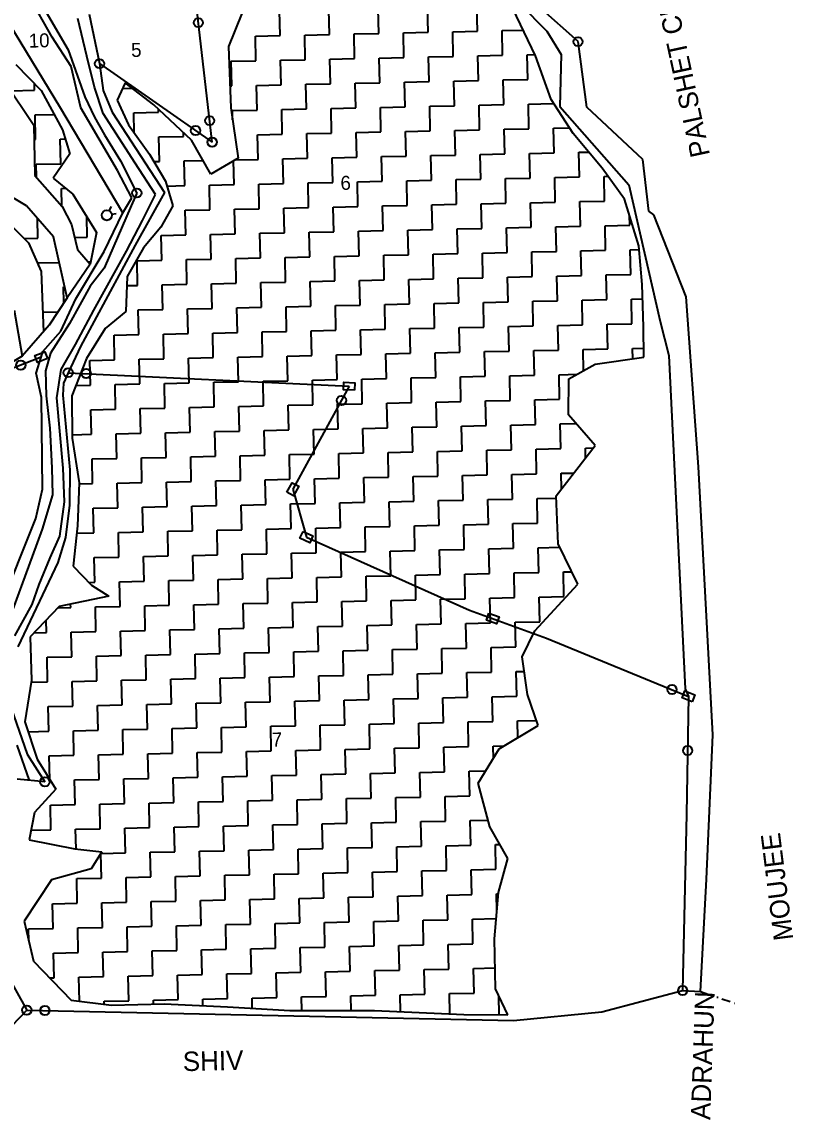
# Model space of a CAD drawing. Header units: metres. Extents: x 307416 to 309442, y 1927193 to 1928840.
# Drawn here: x 309003 to 309442, y 1927232 to 1927857 of the extents above; entities that cross this region are included whole.
import ezdxf

# ---------------------------------------------------------------- set-up
doc = ezdxf.new("R2010")
doc.units = ezdxf.units.M
doc.linetypes.add('DIVIDE', pattern=[1.25, 0.5, -0.25, 0, -0.25, 0, -0.25])
for name, color, linetype in [('LINE_WATER', 4, 'Continuous'), ('POLY_HATCH', 12, 'Continuous'), ('POLY_PARCEL', 6, 'Continuous'), ('POLY_ROAD', 30, 'Continuous'), ('POLY_WATER', 4, 'Continuous'), ('TEXT_MAPOUT', 7, 'Continuous'), ('TEXT_PARCEL', 7, 'Continuous'), ('V_BOUND_LINE', 7, 'Continuous'), ('V_DIVIDE_LINE', 7, 'DIVIDE')]:
    doc.layers.add(name, color=color, linetype=linetype)
doc.styles.add('TEXT_MAP', font='')
doc.styles.get('TEXT_MAP').set_extended_font_data('Kruti Dev 050')

msp = doc.modelspace()

# ---------------------------------------------------------------- linework, layer by layer
for points in [[(309053.72, 1927752.21), (309052.58, 1927749.85)], [(309056.74, 1927748.16), (309054.15, 1927747.74)]]:
    msp.add_lwpolyline(points)
for points in [[(309017.63, 1927665.71), (309011.91, 1927663.45), (309010.35, 1927667.41), (309016.08, 1927669.66)], [(309192.19, 1927647.72), (309186.04, 1927648.01), (309186.25, 1927652.26), (309192.39, 1927651.97)], [(309153.79, 1927589.71), (309156.74, 1927595.11), (309160.47, 1927593.06), (309157.52, 1927587.67)], [(309162.94, 1927567.36), (309168.55, 1927564.84), (309166.81, 1927560.96), (309161.2, 1927563.48)], [(309268.68, 1927520.81), (309274.46, 1927518.71), (309273.01, 1927514.71), (309267.22, 1927516.81)], [(309384.27, 1927470.35), (309378.58, 1927472.69), (309380.2, 1927476.63), (309385.89, 1927474.29)]]:
    msp.add_lwpolyline(points, close=True)
for centre, radius in [((309103.41, 1927856.9), 2.63), ((309319.36, 1927846.11), 2.63), ((309047.16, 1927833.59), 2.63), ((309109.86, 1927801.15), 2.63), ((309101.82, 1927795.5), 2.63), ((309111.28, 1927788.91), 2.63), ((309068.39, 1927759.96), 2.63), ((309051.32, 1927747.28), 2.87), ((309002.4, 1927662), 2.63), ((309029.39, 1927657.69), 2.63), ((309039.61, 1927657.2), 2.63), ((309184.79, 1927641.9), 2.63), ((309372.83, 1927477.35), 2.63), ((309381.71, 1927442.66), 2.63), ((309016.11, 1927424.8), 2.63), ((309378.88, 1927306.1), 2.63), ((309005.81, 1927294.93), 2.63), ((309016.12, 1927294.71), 2.63)]:
    msp.add_circle(centre, radius)
at = {"layer": 'LINE_WATER'}
for p, q in [((309003.23, 1927886.16), (309029.43, 1927841.52)), ((309040.02, 1927837.86), (309034.92, 1927859.3)), ((309029.43, 1927841.52), (309038.89, 1927814.65)), ((309044.39, 1927820.18), (309040.02, 1927837.86)), ((309049.22, 1927805.24), (309044.39, 1927820.18)), ((309038.89, 1927814.65), (309044.36, 1927803.05)), ((309044.36, 1927803.05), (309049.93, 1927793.02)), ((309067.44, 1927777), (309049.22, 1927805.24)), ((309049.93, 1927793.02), (309059.12, 1927778.24)), ((309059.12, 1927778.24), (309068.39, 1927759.96)), ((309078.99, 1927759.09), (309067.44, 1927777)), ((309068.39, 1927759.96), (309065.1, 1927752.66)), ((309071.68, 1927744.41), (309078.99, 1927759.09)), ((309065.1, 1927752.66), (309049.78, 1927717.22)), ((309062.62, 1927726.82), (309071.68, 1927744.41)), ((309043.94, 1927693.2), (309062.62, 1927726.82)), ((309049.78, 1927717.22), (309041.93, 1927706.89)), ((309041.93, 1927706.89), (309030.2, 1927685.73)), ((309033.48, 1927673.76), (309043.94, 1927693.2)), ((309030.2, 1927685.73), (309019.37, 1927668.82)), ((309025.39, 1927659.59), (309033.48, 1927673.76)), ((309019.37, 1927668.82), (309016.53, 1927658.67)), ((309016.53, 1927658.67), (309016.84, 1927644.61)), ((309022.94, 1927643.45), (309025.39, 1927659.59)), ((309016.84, 1927644.61), (309019.01, 1927626.1)), ((309026.57, 1927603.29), (309022.94, 1927643.45)), ((309019.01, 1927626.1), (309020.16, 1927603.47)), ((309020.16, 1927603.47), (309020.5, 1927588.11)), ((309027.18, 1927584.23), (309026.57, 1927603.29)), ((309020.5, 1927588.11), (309014.61, 1927568.64)), ((309024.68, 1927564.57), (309027.18, 1927584.23)), ((309014.61, 1927568.64), (309008.95, 1927553.15)), ((309019.15, 1927552.28), (309024.68, 1927564.57)), ((309008.95, 1927553.15), (308995.73, 1927517.37)), ((309012.77, 1927537.22), (309019.15, 1927552.28)), ((309008.92, 1927525.74), (309012.77, 1927537.22)), ((308998.95, 1927507.88), (309008.92, 1927525.74)), ((309007.41, 1927425.67), (309000.39, 1927445.73))]:
    msp.add_line(p, q, dxfattribs=at)
at = {"layer": 'POLY_HATCH'}
for p, q in [((309133.14, 1927874.51), (309120.5, 1927843.32)), ((309295.24, 1927837.94), (309282.21, 1927864.95)), ((309120.5, 1927843.32), (309121.95, 1927808.38)), ((308999.56, 1927833.19), (309014.06, 1927818.28)), ((309304.14, 1927813.09), (309295.24, 1927837.94)), ((308993.26, 1927823.24), (309009.82, 1927798.52)), ((309061.78, 1927822.62), (309057.25, 1927812.82)), ((309078.09, 1927810.12), (309061.78, 1927822.62)), ((309014.06, 1927818.28), (309026.06, 1927795.84)), ((309057.25, 1927812.82), (309063.66, 1927798.75)), ((309099.54, 1927790.06), (309078.09, 1927810.12)), ((309121.95, 1927808.38), (309125.97, 1927779.82)), ((309316.54, 1927793.74), (309304.14, 1927813.09)), ((309009.82, 1927798.52), (309010.45, 1927770.02)), ((309026.06, 1927795.84), (309030.38, 1927782.31)), ((309063.66, 1927798.75), (309075.55, 1927782.09)), ((309110.59, 1927770.68), (309099.54, 1927790.06)), ((309333.02, 1927774.02), (309316.54, 1927793.74)), ((309030.38, 1927782.31), (309020.78, 1927768.47)), ((309075.55, 1927782.09), (309084.7, 1927766.72)), ((309125.97, 1927779.82), (309110.59, 1927770.68)), ((309345.83, 1927756.48), (309333.02, 1927774.02)), ((309010.45, 1927770.02), (309025.85, 1927752.36)), ((309020.78, 1927768.47), (309031.95, 1927759.36)), ((309084.7, 1927766.72), (309088.85, 1927752.6)), ((309005.58, 1927752.66), (308991.13, 1927761.34)), ((309031.95, 1927759.36), (309045.54, 1927737.49)), ((309020.98, 1927734.99), (309005.58, 1927752.66)), ((309025.85, 1927752.36), (309031.33, 1927741.97)), ((309088.85, 1927752.6), (309082.12, 1927740.49)), ((309353.88, 1927729.81), (309345.83, 1927756.48)), ((308988.38, 1927750.03), (309006.8, 1927731.68)), ((309031.33, 1927741.97), (309034.65, 1927727.79)), ((309082.12, 1927740.49), (309072.21, 1927728.77)), ((309028.71, 1927700.25), (309020.98, 1927734.99)), ((309045.54, 1927737.49), (309041.93, 1927719.51)), ((309006.8, 1927731.68), (309013.91, 1927715.33)), ((309034.65, 1927727.79), (309041.93, 1927719.51)), ((309072.21, 1927728.77), (309062.86, 1927712.54)), ((309355.94, 1927707.97), (309353.88, 1927729.81)), ((309013.91, 1927715.33), (309015.26, 1927680.92)), ((309041.93, 1927719.51), (309028.71, 1927700.25)), ((309062.86, 1927712.54), (309062.17, 1927692.45)), ((309356.7, 1927683.85), (309355.94, 1927707.97)), ((309028.71, 1927700.25), (309018.62, 1927684.8)), ((308998.64, 1927693.23), (309003.23, 1927667.09)), ((309062.17, 1927692.45), (309050.41, 1927682.94)), ((309018.62, 1927684.8), (309003.23, 1927667.09)), ((309050.41, 1927682.94), (309039.72, 1927665.78)), ((309356.86, 1927666.48), (309356.7, 1927683.85)), ((309003.23, 1927667.09), (308990.29, 1927659.59)), ((309039.72, 1927665.78), (309031.38, 1927644.61)), ((309329.16, 1927662.48), (309356.86, 1927666.48)), ((309314.21, 1927654.25), (309329.16, 1927662.48)), ((309313.99, 1927633.72), (309314.21, 1927654.25)), ((309031.38, 1927644.61), (309031.69, 1927620.48)), ((309329.05, 1927616.23), (309313.99, 1927633.72)), ((309031.69, 1927620.48), (309035.64, 1927595.07)), ((309306.87, 1927587.54), (309329.05, 1927616.23)), ((309035.64, 1927595.07), (309034.6, 1927570.46)), ((309308.16, 1927560.26), (309306.87, 1927587.54)), ((309034.6, 1927570.46), (309032.17, 1927547.62)), ((309319.28, 1927537.27), (309308.16, 1927560.26)), ((309032.17, 1927547.62), (309042.57, 1927536.79)), ((309042.57, 1927536.79), (309052.43, 1927530.47)), ((309294.79, 1927510.78), (309319.28, 1927537.27)), ((309052.43, 1927530.47), (309024.32, 1927524.66)), ((309024.32, 1927524.66), (309007.76, 1927507.37)), ((309287.67, 1927495.96), (309294.79, 1927510.78)), ((309007.76, 1927507.37), (309008.53, 1927482.79)), ((309290.62, 1927474.59), (309287.67, 1927495.96)), ((309008.53, 1927482.79), (309004.76, 1927459.02)), ((309296.66, 1927456.9), (309290.62, 1927474.59)), ((309004.76, 1927459.02), (309011.79, 1927437.74)), ((309274.6, 1927443.56), (309296.66, 1927456.9)), ((309262.6, 1927424.11), (309274.6, 1927443.56)), ((309011.79, 1927437.74), (309022.33, 1927420.6)), ((309022.33, 1927420.6), (309010.2, 1927407.47)), ((309269.25, 1927399.22), (309262.6, 1927424.11)), ((309010.2, 1927407.47), (309007.15, 1927391.84)), ((309279.36, 1927381.17), (309269.25, 1927399.22)), ((309007.15, 1927391.84), (309033.24, 1927386.78)), ((309033.24, 1927386.78), (309048.42, 1927385.08)), ((309048.42, 1927385.08), (309042.53, 1927375.25)), ((309274.14, 1927361.87), (309279.36, 1927381.17)), ((309042.53, 1927375.25), (309019.86, 1927369.11)), ((309019.86, 1927369.11), (309004.34, 1927345.53)), ((309271.79, 1927335.42), (309274.14, 1927361.87)), ((309004.34, 1927345.53), (309009.58, 1927322.85)), ((309272.42, 1927307.01), (309271.79, 1927335.42)), ((309009.58, 1927322.85), (309031.09, 1927300.54)), ((309279.52, 1927292.28), (309272.42, 1927307.01)), ((309031.09, 1927300.54), (309053.96, 1927297.66)), ((309053.96, 1927297.66), (309083.99, 1927298.55)), ((309083.99, 1927298.55), (309119.94, 1927296.87)), ((309119.94, 1927296.87), (309155.45, 1927294.72)), ((309155.45, 1927294.72), (309203.57, 1927294.66)), ((309203.57, 1927294.66), (309254.45, 1927292.4)), ((309254.45, 1927292.4), (309279.52, 1927292.28))]:
    msp.add_line(p, q, dxfattribs=at)
at = {"layer": 'POLY_HATCH', "linetype": 'Continuous'}
for p, q in [((309177.97, 1927850.19), (309177.66, 1927864.21)), ((309206.03, 1927850.81), (309205.72, 1927864.84)), ((309234.09, 1927851.43), (309233.78, 1927865.46)), ((309262.14, 1927852.05), (309261.83, 1927866.08)), ((309149.91, 1927849.57), (309149.6, 1927863.59)), ((309220.06, 1927851.12), (309234.09, 1927851.43)), ((309248.12, 1927851.74), (309262.14, 1927852.05)), ((309248.43, 1927837.71), (309248.12, 1927851.74)), ((309276.17, 1927852.36), (309288.16, 1927852.62)), ((309276.48, 1927838.33), (309276.17, 1927852.36)), ((309135.88, 1927849.25), (309149.91, 1927849.57)), ((309136.19, 1927835.23), (309135.88, 1927849.25)), ((309163.94, 1927849.88), (309177.97, 1927850.19)), ((309164.25, 1927835.85), (309163.94, 1927849.88)), ((309192, 1927850.5), (309206.03, 1927850.81)), ((309192.31, 1927836.47), (309192, 1927850.5)), ((309220.37, 1927837.09), (309220.06, 1927851.12)), ((309122.16, 1927834.92), (309136.19, 1927835.23)), ((309122.47, 1927820.89), (309122.16, 1927834.92)), ((309150.22, 1927835.54), (309164.25, 1927835.85)), ((309150.53, 1927821.51), (309150.22, 1927835.54)), ((309178.28, 1927836.16), (309192.31, 1927836.47)), ((309178.59, 1927822.13), (309178.28, 1927836.16)), ((309206.34, 1927836.78), (309220.37, 1927837.09)), ((309206.65, 1927822.75), (309206.34, 1927836.78)), ((309234.4, 1927837.4), (309248.43, 1927837.71)), ((309234.71, 1927823.37), (309234.4, 1927837.4)), ((309262.45, 1927838.02), (309276.48, 1927838.33)), ((309262.77, 1927823.99), (309262.45, 1927838.02)), ((309290.51, 1927838.64), (309294.85, 1927838.74)), ((309290.82, 1927824.61), (309290.51, 1927838.64)), ((309010.24, 1927818.4), (309010.15, 1927822.3)), ((309121.43, 1927820.86), (309122.47, 1927820.89)), ((309136.5, 1927821.2), (309150.53, 1927821.51)), ((309136.81, 1927807.17), (309136.5, 1927821.2)), ((309164.56, 1927821.82), (309178.59, 1927822.13)), ((309164.87, 1927807.79), (309164.56, 1927821.82)), ((309192.62, 1927822.44), (309206.65, 1927822.75)), ((309192.93, 1927808.41), (309192.62, 1927822.44)), ((309220.68, 1927823.06), (309234.71, 1927823.37)), ((309220.99, 1927809.03), (309220.68, 1927823.06)), ((309248.74, 1927823.68), (309262.77, 1927823.99)), ((309249.05, 1927809.65), (309248.74, 1927823.68)), ((309276.79, 1927824.3), (309290.82, 1927824.61)), ((309277.1, 1927810.27), (309276.79, 1927824.3)), ((308996.7, 1927818.1), (309010.24, 1927818.4)), ((309060.34, 1927819.51), (309065.68, 1927819.63)), ((309080.7, 1927805.93), (309080.66, 1927807.72)), ((309150.84, 1927807.48), (309164.87, 1927807.79)), ((309178.9, 1927808.1), (309192.93, 1927808.41)), ((309179.21, 1927794.07), (309178.9, 1927808.1)), ((309206.96, 1927808.72), (309220.99, 1927809.03)), ((309207.27, 1927794.69), (309206.96, 1927808.72)), ((309235.02, 1927809.34), (309249.05, 1927809.65)), ((309235.33, 1927795.31), (309235.02, 1927809.34)), ((309263.08, 1927809.96), (309277.1, 1927810.27)), ((309263.39, 1927795.93), (309263.08, 1927809.96)), ((309291.13, 1927810.58), (309305.16, 1927810.89)), ((309291.44, 1927796.55), (309291.13, 1927810.58)), ((309305.16, 1927810.89), (309305.15, 1927811.52)), ((309010.55, 1927804.37), (309021.37, 1927804.61)), ((309010.86, 1927790.34), (309010.55, 1927804.37)), ((309066.67, 1927805.62), (309080.7, 1927805.93)), ((309066.92, 1927794.18), (309066.67, 1927805.62)), ((309122.78, 1927806.86), (309136.81, 1927807.17)), ((309122.9, 1927801.66), (309122.78, 1927806.86)), ((309151.15, 1927793.45), (309150.84, 1927807.48)), ((309221.3, 1927795), (309235.33, 1927795.31)), ((309249.36, 1927795.62), (309263.39, 1927795.93)), ((309249.67, 1927781.59), (309249.36, 1927795.62)), ((309277.42, 1927796.24), (309291.44, 1927796.55)), ((309277.73, 1927782.21), (309277.42, 1927796.24)), ((309305.47, 1927796.86), (309314.41, 1927797.06)), ((309305.78, 1927782.83), (309305.47, 1927796.86)), ((309010, 1927790.33), (309010.86, 1927790.34)), ((309024.89, 1927790.66), (309027.7, 1927790.72)), ((309025.2, 1927776.63), (309024.89, 1927790.66)), ((309081.01, 1927791.9), (309095.04, 1927792.21)), ((309081.32, 1927777.87), (309081.01, 1927791.9)), ((309095.04, 1927792.21), (309094.99, 1927794.32)), ((309137.12, 1927793.14), (309151.15, 1927793.45)), ((309137.43, 1927779.11), (309137.12, 1927793.14)), ((309165.18, 1927793.76), (309179.21, 1927794.07)), ((309165.49, 1927779.73), (309165.18, 1927793.76)), ((309193.24, 1927794.38), (309207.27, 1927794.69)), ((309193.55, 1927780.35), (309193.24, 1927794.38)), ((309221.61, 1927780.97), (309221.3, 1927795)), ((309291.75, 1927782.52), (309305.78, 1927782.83)), ((309319.81, 1927783.14), (309325.29, 1927783.27)), ((309320.12, 1927769.11), (309319.81, 1927783.14)), ((309011.17, 1927776.32), (309025.2, 1927776.63)), ((309011.33, 1927769.01), (309011.17, 1927776.32)), ((309078.11, 1927777.8), (309081.32, 1927777.87)), ((309095.35, 1927778.18), (309106.18, 1927778.42)), ((309095.66, 1927764.15), (309095.35, 1927778.18)), ((309123.72, 1927764.77), (309123.42, 1927778.3)), ((309124.29, 1927778.82), (309137.43, 1927779.11)), ((309151.46, 1927779.42), (309165.49, 1927779.73)), ((309151.77, 1927765.39), (309151.46, 1927779.42)), ((309179.52, 1927780.04), (309193.55, 1927780.35)), ((309179.83, 1927766.01), (309179.52, 1927780.04)), ((309207.58, 1927780.66), (309221.61, 1927780.97)), ((309207.89, 1927766.63), (309207.58, 1927780.66)), ((309235.64, 1927781.28), (309249.67, 1927781.59)), ((309235.95, 1927767.25), (309235.64, 1927781.28)), ((309263.7, 1927781.9), (309277.73, 1927782.21)), ((309264.01, 1927767.87), (309263.7, 1927781.9)), ((309292.07, 1927768.49), (309291.75, 1927782.52)), ((309085.52, 1927763.92), (309095.66, 1927764.15)), ((309109.69, 1927764.46), (309123.72, 1927764.77)), ((309110, 1927750.43), (309109.69, 1927764.46)), ((309137.74, 1927765.08), (309151.77, 1927765.39)), ((309138.05, 1927751.05), (309137.74, 1927765.08)), ((309165.8, 1927765.7), (309179.83, 1927766.01)), ((309166.11, 1927751.67), (309165.8, 1927765.7)), ((309193.86, 1927766.32), (309207.89, 1927766.63)), ((309194.17, 1927752.29), (309193.86, 1927766.32)), ((309221.92, 1927766.94), (309235.95, 1927767.25)), ((309222.23, 1927752.91), (309221.92, 1927766.94)), ((309249.98, 1927767.56), (309264.01, 1927767.87)), ((309250.29, 1927753.53), (309249.98, 1927767.56)), ((309278.04, 1927768.18), (309292.07, 1927768.49)), ((309278.35, 1927754.15), (309278.04, 1927768.18)), ((309306.09, 1927768.8), (309320.12, 1927769.11)), ((309306.4, 1927754.78), (309306.09, 1927768.8)), ((309334.15, 1927769.43), (309336.34, 1927769.47)), ((309334.46, 1927755.4), (309334.15, 1927769.43)), ((309025.51, 1927762.6), (309027.92, 1927762.65)), ((309025.73, 1927752.49), (309025.51, 1927762.6)), ((309152.08, 1927751.36), (309166.11, 1927751.67)), ((309152.39, 1927737.33), (309152.08, 1927751.36)), ((309180.14, 1927751.98), (309194.17, 1927752.29)), ((309180.45, 1927737.95), (309180.14, 1927751.98)), ((309208.2, 1927752.6), (309222.23, 1927752.91)), ((309208.51, 1927738.57), (309208.2, 1927752.6)), ((309236.26, 1927753.22), (309250.29, 1927753.53)), ((309236.57, 1927739.19), (309236.26, 1927753.22)), ((309264.32, 1927753.84), (309278.35, 1927754.15)), ((309264.63, 1927739.81), (309264.32, 1927753.84)), ((309292.38, 1927754.46), (309306.4, 1927754.78)), ((309292.69, 1927740.44), (309292.38, 1927754.46)), ((309320.43, 1927755.09), (309334.46, 1927755.4)), ((309320.74, 1927741.06), (309320.43, 1927755.09)), ((309012.1, 1927734.23), (309011.85, 1927745.46)), ((309040.16, 1927734.85), (309039.9, 1927746.57)), ((309095.97, 1927750.12), (309110, 1927750.43)), ((309096.28, 1927736.09), (309095.97, 1927750.12)), ((309124.03, 1927750.74), (309138.05, 1927751.05)), ((309124.34, 1927736.71), (309124.03, 1927750.74)), ((309348.8, 1927741.68), (309348.68, 1927747.02)), ((309222.54, 1927738.88), (309236.57, 1927739.19)), ((309222.85, 1927724.85), (309222.54, 1927738.88)), ((309250.6, 1927739.5), (309264.63, 1927739.81)), ((309250.91, 1927725.48), (309250.6, 1927739.5)), ((309278.66, 1927740.13), (309292.69, 1927740.44)), ((309278.97, 1927726.1), (309278.66, 1927740.13)), ((309306.71, 1927740.75), (309320.74, 1927741.06)), ((309307.03, 1927726.72), (309306.71, 1927740.75)), ((309334.77, 1927741.37), (309348.8, 1927741.68)), ((309335.08, 1927727.34), (309334.77, 1927741.37)), ((309004.4, 1927734.06), (309012.1, 1927734.23)), ((309033.04, 1927734.69), (309040.16, 1927734.85)), ((309082.25, 1927735.78), (309096.28, 1927736.09)), ((309082.56, 1927721.75), (309082.25, 1927735.78)), ((309110.31, 1927736.4), (309124.34, 1927736.71)), ((309110.62, 1927722.37), (309110.31, 1927736.4)), ((309138.37, 1927737.02), (309152.39, 1927737.33)), ((309138.68, 1927722.99), (309138.37, 1927737.02)), ((309166.42, 1927737.64), (309180.45, 1927737.95)), ((309166.73, 1927723.61), (309166.42, 1927737.64)), ((309194.48, 1927738.26), (309208.51, 1927738.57)), ((309194.79, 1927724.23), (309194.48, 1927738.26)), ((309293, 1927726.41), (309307.03, 1927726.72)), ((309293.31, 1927712.38), (309293, 1927726.41)), ((309321.05, 1927727.03), (309335.08, 1927727.34)), ((309321.36, 1927713), (309321.05, 1927727.03)), ((309349.11, 1927727.65), (309354.07, 1927727.76)), ((309349.42, 1927713.62), (309349.11, 1927727.65)), ((309012.41, 1927720.2), (309024.22, 1927720.46)), ((309012.45, 1927718.69), (309012.41, 1927720.2)), ((309040.77, 1927720.83), (309042.2, 1927720.86)), ((309068.53, 1927721.44), (309082.56, 1927721.75)), ((309068.84, 1927707.41), (309068.53, 1927721.44)), ((309096.59, 1927722.06), (309110.62, 1927722.37)), ((309096.9, 1927708.03), (309096.59, 1927722.06)), ((309124.65, 1927722.68), (309138.68, 1927722.99)), ((309124.96, 1927708.65), (309124.65, 1927722.68)), ((309152.7, 1927723.3), (309166.73, 1927723.61)), ((309153.02, 1927709.27), (309152.7, 1927723.3)), ((309180.76, 1927723.92), (309194.79, 1927724.23)), ((309181.07, 1927709.89), (309180.76, 1927723.92)), ((309208.82, 1927724.54), (309222.85, 1927724.85)), ((309209.13, 1927710.52), (309208.82, 1927724.54)), ((309236.88, 1927725.16), (309250.91, 1927725.48)), ((309237.19, 1927711.14), (309236.88, 1927725.16)), ((309264.94, 1927725.79), (309278.97, 1927726.1)), ((309265.25, 1927711.76), (309264.94, 1927725.79)), ((309082.87, 1927707.72), (309096.9, 1927708.03)), ((309083.18, 1927693.69), (309082.87, 1927707.72)), ((309110.93, 1927708.34), (309124.96, 1927708.65)), ((309111.24, 1927694.31), (309110.93, 1927708.34)), ((309138.99, 1927708.96), (309153.02, 1927709.27)), ((309139.3, 1927694.93), (309138.99, 1927708.96)), ((309167.04, 1927709.58), (309181.07, 1927709.89)), ((309167.35, 1927695.55), (309167.04, 1927709.58)), ((309195.1, 1927710.2), (309209.13, 1927710.52)), ((309195.41, 1927696.18), (309195.1, 1927710.2)), ((309223.16, 1927710.83), (309237.19, 1927711.14)), ((309223.47, 1927696.8), (309223.16, 1927710.83)), ((309251.22, 1927711.45), (309265.25, 1927711.76)), ((309251.53, 1927697.42), (309251.22, 1927711.45)), ((309279.28, 1927712.07), (309293.31, 1927712.38)), ((309279.59, 1927698.04), (309279.28, 1927712.07)), ((309307.34, 1927712.69), (309321.36, 1927713)), ((309307.65, 1927698.66), (309307.34, 1927712.69)), ((309335.39, 1927713.31), (309349.42, 1927713.62)), ((309335.7, 1927699.28), (309335.39, 1927713.31)), ((309026.75, 1927706.48), (309027.32, 1927706.49)), ((309026.95, 1927697.55), (309026.75, 1927706.48)), ((309062.68, 1927707.27), (309068.84, 1927707.41)), ((309153.33, 1927695.24), (309167.35, 1927695.55)), ((309153.64, 1927681.22), (309153.33, 1927695.24)), ((309181.38, 1927695.87), (309195.41, 1927696.18)), ((309181.69, 1927681.84), (309181.38, 1927695.87)), ((309209.44, 1927696.49), (309223.47, 1927696.8)), ((309209.75, 1927682.46), (309209.44, 1927696.49)), ((309237.5, 1927697.11), (309251.53, 1927697.42)), ((309237.81, 1927683.08), (309237.5, 1927697.11)), ((309265.56, 1927697.73), (309279.59, 1927698.04)), ((309265.87, 1927683.7), (309265.56, 1927697.73)), ((309293.62, 1927698.35), (309307.65, 1927698.66)), ((309293.93, 1927684.32), (309293.62, 1927698.35)), ((309321.68, 1927698.97), (309335.7, 1927699.28)), ((309321.99, 1927684.94), (309321.68, 1927698.97)), ((309349.73, 1927699.59), (309356.2, 1927699.73)), ((309350.04, 1927685.56), (309349.73, 1927699.59)), ((309014.82, 1927692.18), (309023.57, 1927692.37)), ((309069.15, 1927693.38), (309083.18, 1927693.69)), ((309069.46, 1927679.35), (309069.15, 1927693.38)), ((309097.21, 1927694), (309111.24, 1927694.31)), ((309097.52, 1927679.97), (309097.21, 1927694)), ((309125.27, 1927694.62), (309139.3, 1927694.93)), ((309125.58, 1927680.59), (309125.27, 1927694.62)), ((309223.78, 1927682.77), (309237.81, 1927683.08)), ((309224.09, 1927668.74), (309223.78, 1927682.77)), ((309251.84, 1927683.39), (309265.87, 1927683.7)), ((309252.15, 1927669.36), (309251.84, 1927683.39)), ((309279.9, 1927684.01), (309293.93, 1927684.32)), ((309280.21, 1927669.98), (309279.9, 1927684.01)), ((309307.96, 1927684.63), (309321.99, 1927684.94)), ((309308.27, 1927670.6), (309307.96, 1927684.63)), ((309336.01, 1927685.25), (309350.04, 1927685.56)), ((309336.33, 1927671.22), (309336.01, 1927685.25)), ((309055.43, 1927679.04), (309069.46, 1927679.35)), ((309055.74, 1927665.01), (309055.43, 1927679.04)), ((309083.49, 1927679.66), (309097.52, 1927679.97)), ((309083.8, 1927665.63), (309083.49, 1927679.66)), ((309111.55, 1927680.28), (309125.58, 1927680.59)), ((309111.86, 1927666.26), (309111.55, 1927680.28)), ((309139.61, 1927680.9), (309153.64, 1927681.22)), ((309139.92, 1927666.88), (309139.61, 1927680.9)), ((309167.67, 1927681.53), (309181.69, 1927681.84)), ((309167.98, 1927667.5), (309167.67, 1927681.53)), ((309195.72, 1927682.15), (309209.75, 1927682.46)), ((309196.03, 1927668.12), (309195.72, 1927682.15)), ((309294.24, 1927670.29), (309308.27, 1927670.6)), ((309294.55, 1927656.26), (309294.24, 1927670.29)), ((309322.3, 1927670.91), (309336.33, 1927671.22)), ((309322.56, 1927658.85), (309322.3, 1927670.91)), ((309350.35, 1927671.53), (309356.81, 1927671.67)), ((309350.49, 1927665.56), (309350.35, 1927671.53)), ((309041.71, 1927664.7), (309055.74, 1927665.01)), ((309042.02, 1927650.67), (309041.71, 1927664.7)), ((309069.77, 1927665.32), (309083.8, 1927665.63)), ((309070.08, 1927651.29), (309069.77, 1927665.32)), ((309097.83, 1927665.94), (309111.86, 1927666.26)), ((309098.14, 1927651.92), (309097.83, 1927665.94)), ((309125.89, 1927666.57), (309139.92, 1927666.88)), ((309126.2, 1927652.54), (309125.89, 1927666.57)), ((309153.95, 1927667.19), (309167.98, 1927667.5)), ((309154.26, 1927653.16), (309153.95, 1927667.19)), ((309182, 1927667.81), (309196.03, 1927668.12)), ((309182.31, 1927653.78), (309182, 1927667.81)), ((309210.06, 1927668.43), (309224.09, 1927668.74)), ((309210.37, 1927654.4), (309210.06, 1927668.43)), ((309238.12, 1927669.05), (309252.15, 1927669.36)), ((309238.43, 1927655.02), (309238.12, 1927669.05)), ((309266.18, 1927669.67), (309280.21, 1927669.98)), ((309266.49, 1927655.64), (309266.18, 1927669.67)), ((309084.11, 1927651.61), (309098.14, 1927651.92)), ((309084.42, 1927637.58), (309084.11, 1927651.61)), ((309112.17, 1927652.23), (309126.2, 1927652.54)), ((309112.48, 1927638.2), (309112.17, 1927652.23)), ((309140.23, 1927652.85), (309154.26, 1927653.16)), ((309140.54, 1927638.82), (309140.23, 1927652.85)), ((309168.29, 1927653.47), (309182.31, 1927653.78)), ((309168.6, 1927639.44), (309168.29, 1927653.47)), ((309196.34, 1927654.09), (309210.37, 1927654.4)), ((309196.65, 1927640.06), (309196.34, 1927654.09)), ((309224.4, 1927654.71), (309238.43, 1927655.02)), ((309224.71, 1927640.68), (309224.4, 1927654.71)), ((309252.46, 1927655.33), (309266.49, 1927655.64)), ((309252.77, 1927641.3), (309252.46, 1927655.33)), ((309280.52, 1927655.95), (309294.55, 1927656.26)), ((309280.83, 1927641.92), (309280.52, 1927655.95)), ((309308.58, 1927656.57), (309318.83, 1927656.8)), ((309308.89, 1927642.54), (309308.58, 1927656.57)), ((309033.7, 1927650.49), (309042.02, 1927650.67)), ((309056.05, 1927650.98), (309070.08, 1927651.29)), ((309056.36, 1927636.96), (309056.05, 1927650.98)), ((309126.51, 1927638.51), (309140.54, 1927638.82)), ((309154.57, 1927639.13), (309168.6, 1927639.44)), ((309154.88, 1927625.1), (309154.57, 1927639.13)), ((309182.63, 1927639.75), (309196.65, 1927640.06)), ((309182.94, 1927625.72), (309182.63, 1927639.75)), ((309210.68, 1927640.37), (309224.71, 1927640.68)), ((309210.99, 1927626.34), (309210.68, 1927640.37)), ((309238.74, 1927640.99), (309252.77, 1927641.3)), ((309239.05, 1927626.96), (309238.74, 1927640.99)), ((309266.8, 1927641.61), (309280.83, 1927641.92)), ((309267.11, 1927627.58), (309266.8, 1927641.61)), ((309294.86, 1927642.23), (309308.89, 1927642.54)), ((309295.17, 1927628.2), (309294.86, 1927642.23)), ((309042.33, 1927636.64), (309056.36, 1927636.96)), ((309042.64, 1927622.62), (309042.33, 1927636.64)), ((309070.39, 1927637.27), (309084.42, 1927637.58)), ((309070.7, 1927623.24), (309070.39, 1927637.27)), ((309098.45, 1927637.89), (309112.48, 1927638.2)), ((309098.76, 1927623.86), (309098.45, 1927637.89)), ((309126.82, 1927624.48), (309126.51, 1927638.51)), ((309196.96, 1927626.03), (309210.99, 1927626.34)), ((309225.02, 1927626.65), (309239.05, 1927626.96)), ((309225.33, 1927612.62), (309225.02, 1927626.65)), ((309253.08, 1927627.27), (309267.11, 1927627.58)), ((309253.39, 1927613.24), (309253.08, 1927627.27)), ((309281.14, 1927627.89), (309295.17, 1927628.2)), ((309281.45, 1927613.86), (309281.14, 1927627.89)), ((309309.2, 1927628.51), (309318.3, 1927628.71)), ((309309.51, 1927614.48), (309309.2, 1927628.51)), ((309031.66, 1927622.37), (309042.64, 1927622.62)), ((309056.67, 1927622.93), (309070.7, 1927623.24)), ((309056.98, 1927608.9), (309056.67, 1927622.93)), ((309084.73, 1927623.55), (309098.76, 1927623.86)), ((309085.04, 1927609.52), (309084.73, 1927623.55)), ((309112.79, 1927624.17), (309126.82, 1927624.48)), ((309113.1, 1927610.14), (309112.79, 1927624.17)), ((309140.85, 1927624.79), (309154.88, 1927625.1)), ((309141.16, 1927610.76), (309140.85, 1927624.79)), ((309168.91, 1927625.41), (309182.94, 1927625.72)), ((309169.22, 1927611.38), (309168.91, 1927625.41)), ((309197.28, 1927612), (309196.96, 1927626.03)), ((309267.42, 1927613.55), (309281.45, 1927613.86)), ((309295.48, 1927614.17), (309309.51, 1927614.48)), ((309295.79, 1927600.14), (309295.48, 1927614.17)), ((309323.54, 1927614.79), (309328.02, 1927614.89)), ((309323.66, 1927609.25), (309323.54, 1927614.79)), ((309042.95, 1927608.59), (309056.98, 1927608.9)), ((309043.26, 1927594.56), (309042.95, 1927608.59)), ((309071.01, 1927609.21), (309085.04, 1927609.52)), ((309071.32, 1927595.18), (309071.01, 1927609.21)), ((309099.07, 1927609.83), (309113.1, 1927610.14)), ((309099.38, 1927595.8), (309099.07, 1927609.83)), ((309127.13, 1927610.45), (309141.16, 1927610.76)), ((309127.44, 1927596.42), (309127.13, 1927610.45)), ((309155.19, 1927611.07), (309169.22, 1927611.38)), ((309155.5, 1927597.04), (309155.19, 1927611.07)), ((309183.25, 1927611.69), (309197.28, 1927612)), ((309183.56, 1927597.66), (309183.25, 1927611.69)), ((309211.3, 1927612.31), (309225.33, 1927612.62)), ((309211.61, 1927598.28), (309211.3, 1927612.31)), ((309239.36, 1927612.93), (309253.39, 1927613.24)), ((309239.67, 1927598.9), (309239.36, 1927612.93)), ((309267.73, 1927599.52), (309267.42, 1927613.55)), ((309057.29, 1927594.87), (309071.32, 1927595.18)), ((309085.35, 1927595.49), (309099.38, 1927595.8)), ((309085.66, 1927581.46), (309085.35, 1927595.49)), ((309113.41, 1927596.11), (309127.44, 1927596.42)), ((309113.72, 1927582.08), (309113.41, 1927596.11)), ((309141.47, 1927596.73), (309155.5, 1927597.04)), ((309141.78, 1927582.7), (309141.47, 1927596.73)), ((309169.53, 1927597.35), (309183.56, 1927597.66)), ((309169.84, 1927583.32), (309169.53, 1927597.35)), ((309197.59, 1927597.97), (309211.61, 1927598.28)), ((309197.9, 1927583.94), (309197.59, 1927597.97)), ((309225.64, 1927598.59), (309239.67, 1927598.9)), ((309225.95, 1927584.56), (309225.64, 1927598.59)), ((309253.7, 1927599.21), (309267.73, 1927599.52)), ((309254.01, 1927585.18), (309253.7, 1927599.21)), ((309281.76, 1927599.83), (309295.79, 1927600.14)), ((309282.07, 1927585.8), (309281.76, 1927599.83)), ((309309.82, 1927600.45), (309316.98, 1927600.61)), ((309310.01, 1927591.6), (309309.82, 1927600.45)), ((309035.61, 1927594.39), (309043.26, 1927594.56)), ((309057.6, 1927580.84), (309057.29, 1927594.87)), ((309127.75, 1927582.39), (309141.78, 1927582.7)), ((309155.81, 1927583.01), (309169.84, 1927583.32)), ((309156.12, 1927568.98), (309155.81, 1927583.01)), ((309183.87, 1927583.63), (309197.9, 1927583.94)), ((309184.18, 1927569.6), (309183.87, 1927583.63)), ((309211.93, 1927584.25), (309225.95, 1927584.56)), ((309212.24, 1927570.22), (309211.93, 1927584.25)), ((309239.98, 1927584.87), (309254.01, 1927585.18)), ((309240.29, 1927570.84), (309239.98, 1927584.87)), ((309268.04, 1927585.49), (309282.07, 1927585.8)), ((309268.35, 1927571.47), (309268.04, 1927585.49)), ((309296.1, 1927586.12), (309306.93, 1927586.35)), ((309296.41, 1927572.09), (309296.1, 1927586.12)), ((309043.58, 1927580.53), (309057.6, 1927580.84)), ((309043.89, 1927566.5), (309043.58, 1927580.53)), ((309071.63, 1927581.15), (309085.66, 1927581.46)), ((309071.94, 1927567.12), (309071.63, 1927581.15)), ((309099.69, 1927581.77), (309113.72, 1927582.08)), ((309100, 1927567.74), (309099.69, 1927581.77)), ((309128.06, 1927568.36), (309127.75, 1927582.39)), ((309198.21, 1927569.91), (309212.24, 1927570.22)), ((309226.26, 1927570.53), (309240.29, 1927570.84)), ((309226.58, 1927556.5), (309226.26, 1927570.53)), ((309254.32, 1927571.15), (309268.35, 1927571.47)), ((309254.63, 1927557.13), (309254.32, 1927571.15)), ((309282.38, 1927571.78), (309296.41, 1927572.09)), ((309282.69, 1927557.75), (309282.38, 1927571.78)), ((309034.16, 1927566.28), (309043.89, 1927566.5)), ((309057.91, 1927566.81), (309071.94, 1927567.12)), ((309058.23, 1927552.78), (309057.91, 1927566.81)), ((309085.97, 1927567.43), (309100, 1927567.74)), ((309086.28, 1927553.4), (309085.97, 1927567.43)), ((309114.03, 1927568.05), (309128.06, 1927568.36)), ((309114.34, 1927554.02), (309114.03, 1927568.05)), ((309142.09, 1927568.67), (309156.12, 1927568.98)), ((309142.4, 1927554.64), (309142.09, 1927568.67)), ((309170.15, 1927569.29), (309184.18, 1927569.6)), ((309170.46, 1927555.26), (309170.15, 1927569.29)), ((309198.52, 1927555.88), (309198.21, 1927569.91)), ((309268.66, 1927557.44), (309282.69, 1927557.75)), ((309296.72, 1927558.06), (309309.09, 1927558.33)), ((309297.03, 1927544.03), (309296.72, 1927558.06)), ((309044.2, 1927552.47), (309058.23, 1927552.78)), ((309044.51, 1927538.44), (309044.2, 1927552.47)), ((309072.25, 1927553.09), (309086.28, 1927553.4)), ((309072.56, 1927539.06), (309072.25, 1927553.09)), ((309100.31, 1927553.71), (309114.34, 1927554.02)), ((309100.62, 1927539.68), (309100.31, 1927553.71)), ((309128.37, 1927554.33), (309142.4, 1927554.64)), ((309128.68, 1927540.3), (309128.37, 1927554.33)), ((309156.43, 1927554.95), (309170.46, 1927555.26)), ((309156.74, 1927540.92), (309156.43, 1927554.95)), ((309184.49, 1927555.57), (309198.52, 1927555.88)), ((309184.8, 1927541.54), (309184.49, 1927555.57)), ((309212.55, 1927556.19), (309226.58, 1927556.5)), ((309212.86, 1927542.17), (309212.55, 1927556.19)), ((309240.6, 1927556.82), (309254.63, 1927557.13)), ((309240.91, 1927542.79), (309240.6, 1927556.82)), ((309268.97, 1927543.41), (309268.66, 1927557.44)), ((309058.54, 1927538.75), (309072.56, 1927539.06)), ((309086.59, 1927539.37), (309100.62, 1927539.68)), ((309086.9, 1927525.34), (309086.59, 1927539.37)), ((309114.65, 1927539.99), (309128.68, 1927540.3)), ((309114.96, 1927525.96), (309114.65, 1927539.99)), ((309142.71, 1927540.61), (309156.74, 1927540.92)), ((309143.02, 1927526.58), (309142.71, 1927540.61)), ((309170.77, 1927541.23), (309184.8, 1927541.54)), ((309171.08, 1927527.21), (309170.77, 1927541.23)), ((309198.83, 1927541.85), (309212.86, 1927542.17)), ((309199.14, 1927527.83), (309198.83, 1927541.85)), ((309226.89, 1927542.48), (309240.91, 1927542.79)), ((309227.2, 1927528.45), (309226.89, 1927542.48)), ((309254.94, 1927543.1), (309268.97, 1927543.41)), ((309255.25, 1927529.07), (309254.94, 1927543.1)), ((309283, 1927543.72), (309297.03, 1927544.03)), ((309283.31, 1927529.69), (309283, 1927543.72)), ((309311.06, 1927544.34), (309315.81, 1927544.44)), ((309311.37, 1927530.31), (309311.06, 1927544.34)), ((309041.06, 1927538.36), (309044.51, 1927538.44)), ((309058.85, 1927524.72), (309058.54, 1927538.75)), ((309128.99, 1927526.27), (309143.02, 1927526.58)), ((309157.05, 1927526.89), (309171.08, 1927527.21)), ((309157.36, 1927512.87), (309157.05, 1927526.89)), ((309185.11, 1927527.52), (309199.14, 1927527.83)), ((309185.42, 1927513.49), (309185.11, 1927527.52)), ((309213.17, 1927528.14), (309227.2, 1927528.45)), ((309213.48, 1927514.11), (309213.17, 1927528.14)), ((309241.22, 1927528.76), (309255.25, 1927529.07)), ((309241.54, 1927514.73), (309241.22, 1927528.76)), ((309269.28, 1927529.38), (309283.31, 1927529.69)), ((309269.59, 1927515.35), (309269.28, 1927529.38)), ((309297.34, 1927530), (309311.37, 1927530.31)), ((309297.65, 1927515.97), (309297.34, 1927530)), ((309023.64, 1927523.94), (309030.79, 1927524.1)), ((309030.79, 1927524.1), (309030.75, 1927525.98)), ((309044.82, 1927524.41), (309058.85, 1927524.72)), ((309045.13, 1927510.38), (309044.82, 1927524.41)), ((309072.88, 1927525.03), (309086.9, 1927525.34)), ((309073.19, 1927511), (309072.88, 1927525.03)), ((309100.93, 1927525.65), (309114.96, 1927525.96)), ((309101.24, 1927511.62), (309100.93, 1927525.65)), ((309129.3, 1927512.24), (309128.99, 1927526.27)), ((309017.07, 1927509.76), (309016.91, 1927516.92)), ((309199.45, 1927513.8), (309213.48, 1927514.11)), ((309227.51, 1927514.42), (309241.54, 1927514.73)), ((309227.82, 1927500.39), (309227.51, 1927514.42)), ((309255.56, 1927515.04), (309269.59, 1927515.35)), ((309255.87, 1927501.01), (309255.56, 1927515.04)), ((309283.62, 1927515.66), (309297.65, 1927515.97)), ((309283.93, 1927501.63), (309283.62, 1927515.66)), ((309009.9, 1927509.6), (309017.07, 1927509.76)), ((309031.1, 1927510.07), (309045.13, 1927510.38)), ((309031.41, 1927496.04), (309031.1, 1927510.07)), ((309059.16, 1927510.69), (309073.19, 1927511)), ((309059.47, 1927496.66), (309059.16, 1927510.69)), ((309087.21, 1927511.31), (309101.24, 1927511.62)), ((309087.53, 1927497.28), (309087.21, 1927511.31)), ((309115.27, 1927511.93), (309129.3, 1927512.24)), ((309115.58, 1927497.91), (309115.27, 1927511.93)), ((309143.33, 1927512.56), (309157.36, 1927512.87)), ((309143.64, 1927498.53), (309143.33, 1927512.56)), ((309171.39, 1927513.18), (309185.42, 1927513.49)), ((309171.7, 1927499.15), (309171.39, 1927513.18)), ((309199.76, 1927499.77), (309199.45, 1927513.8)), ((309269.9, 1927501.32), (309283.93, 1927501.63)), ((309270.21, 1927487.29), (309269.9, 1927501.32)), ((309017.38, 1927495.73), (309031.41, 1927496.04)), ((309017.69, 1927481.7), (309017.38, 1927495.73)), ((309045.44, 1927496.35), (309059.47, 1927496.66)), ((309045.75, 1927482.32), (309045.44, 1927496.35)), ((309073.5, 1927496.97), (309087.53, 1927497.28)), ((309073.81, 1927482.94), (309073.5, 1927496.97)), ((309101.55, 1927497.59), (309115.58, 1927497.91)), ((309101.86, 1927483.57), (309101.55, 1927497.59)), ((309129.61, 1927498.22), (309143.64, 1927498.53)), ((309129.92, 1927484.19), (309129.61, 1927498.22)), ((309157.67, 1927498.84), (309171.7, 1927499.15)), ((309157.98, 1927484.81), (309157.67, 1927498.84)), ((309185.73, 1927499.46), (309199.76, 1927499.77)), ((309186.04, 1927485.43), (309185.73, 1927499.46)), ((309213.79, 1927500.08), (309227.82, 1927500.39)), ((309214.1, 1927486.05), (309213.79, 1927500.08)), ((309241.85, 1927500.7), (309255.87, 1927501.01)), ((309242.16, 1927486.67), (309241.85, 1927500.7)), ((309059.78, 1927482.63), (309073.81, 1927482.94)), ((309060.09, 1927468.61), (309059.78, 1927482.63)), ((309087.84, 1927483.26), (309101.86, 1927483.57)), ((309088.15, 1927469.23), (309087.84, 1927483.26)), ((309115.89, 1927483.88), (309129.92, 1927484.19)), ((309116.2, 1927469.85), (309115.89, 1927483.88)), ((309143.95, 1927484.5), (309157.98, 1927484.81)), ((309144.26, 1927470.47), (309143.95, 1927484.5)), ((309172.01, 1927485.12), (309186.04, 1927485.43)), ((309172.32, 1927471.09), (309172.01, 1927485.12)), ((309200.07, 1927485.74), (309214.1, 1927486.05)), ((309200.38, 1927471.71), (309200.07, 1927485.74)), ((309228.13, 1927486.36), (309242.16, 1927486.67)), ((309228.44, 1927472.33), (309228.13, 1927486.36)), ((309256.19, 1927486.98), (309270.21, 1927487.29)), ((309256.5, 1927472.95), (309256.19, 1927486.98)), ((309284.24, 1927487.6), (309288.81, 1927487.7)), ((309284.55, 1927473.57), (309284.24, 1927487.6)), ((309008.32, 1927481.5), (309017.69, 1927481.7)), ((309031.72, 1927482.01), (309045.75, 1927482.32)), ((309032.03, 1927467.98), (309031.72, 1927482.01)), ((309130.23, 1927470.16), (309144.26, 1927470.47)), ((309130.54, 1927456.13), (309130.23, 1927470.16)), ((309158.29, 1927470.78), (309172.32, 1927471.09)), ((309158.6, 1927456.75), (309158.29, 1927470.78)), ((309186.35, 1927471.4), (309200.38, 1927471.71)), ((309186.66, 1927457.37), (309186.35, 1927471.4)), ((309214.41, 1927472.02), (309228.44, 1927472.33)), ((309214.72, 1927457.99), (309214.41, 1927472.02)), ((309242.47, 1927472.64), (309256.5, 1927472.95)), ((309242.78, 1927458.61), (309242.47, 1927472.64)), ((309270.52, 1927473.26), (309284.55, 1927473.57)), ((309270.84, 1927459.23), (309270.52, 1927473.26)), ((309018, 1927467.67), (309032.03, 1927467.98)), ((309018.31, 1927453.65), (309018, 1927467.67)), ((309046.06, 1927468.3), (309060.09, 1927468.61)), ((309046.37, 1927454.27), (309046.06, 1927468.3)), ((309074.12, 1927468.92), (309088.15, 1927469.23)), ((309074.43, 1927454.89), (309074.12, 1927468.92)), ((309102.17, 1927469.54), (309116.2, 1927469.85)), ((309102.49, 1927455.51), (309102.17, 1927469.54)), ((309200.69, 1927457.68), (309214.72, 1927457.99)), ((309201, 1927443.65), (309200.69, 1927457.68)), ((309228.75, 1927458.3), (309242.78, 1927458.61)), ((309229.06, 1927444.27), (309228.75, 1927458.3)), ((309256.81, 1927458.92), (309270.84, 1927459.23)), ((309257.12, 1927444.89), (309256.81, 1927458.92)), ((309284.86, 1927459.54), (309295.68, 1927459.78)), ((309285.08, 1927449.9), (309284.86, 1927459.54)), ((309006.62, 1927453.39), (309018.31, 1927453.65)), ((309032.34, 1927453.96), (309046.37, 1927454.27)), ((309032.65, 1927439.93), (309032.34, 1927453.96)), ((309060.4, 1927454.58), (309074.43, 1927454.89)), ((309060.71, 1927440.55), (309060.4, 1927454.58)), ((309088.46, 1927455.2), (309102.49, 1927455.51)), ((309088.77, 1927441.17), (309088.46, 1927455.2)), ((309116.51, 1927455.82), (309130.54, 1927456.13)), ((309116.82, 1927441.79), (309116.51, 1927455.82)), ((309144.57, 1927456.44), (309158.6, 1927456.75)), ((309144.88, 1927442.41), (309144.57, 1927456.44)), ((309172.63, 1927457.06), (309186.66, 1927457.37)), ((309172.94, 1927443.03), (309172.63, 1927457.06)), ((309271.15, 1927445.2), (309277.55, 1927445.34)), ((309271.3, 1927438.21), (309271.15, 1927445.2)), ((309018.62, 1927439.62), (309032.65, 1927439.93)), ((309018.92, 1927426.15), (309018.62, 1927439.62)), ((309046.68, 1927440.24), (309060.71, 1927440.55)), ((309046.99, 1927426.21), (309046.68, 1927440.24)), ((309074.74, 1927440.86), (309088.77, 1927441.17)), ((309075.05, 1927426.83), (309074.74, 1927440.86)), ((309102.8, 1927441.48), (309116.82, 1927441.79)), ((309103.11, 1927427.45), (309102.8, 1927441.48)), ((309130.85, 1927442.1), (309144.88, 1927442.41)), ((309131.16, 1927428.07), (309130.85, 1927442.1)), ((309158.91, 1927442.72), (309172.94, 1927443.03)), ((309159.22, 1927428.69), (309158.91, 1927442.72)), ((309186.97, 1927443.34), (309201, 1927443.65)), ((309187.28, 1927429.31), (309186.97, 1927443.34)), ((309215.03, 1927443.96), (309229.06, 1927444.27)), ((309215.34, 1927429.93), (309215.03, 1927443.96)), ((309243.09, 1927444.58), (309257.12, 1927444.89)), ((309243.4, 1927430.55), (309243.09, 1927444.58)), ((309061.02, 1927426.52), (309075.05, 1927426.83)), ((309061.33, 1927412.49), (309061.02, 1927426.52)), ((309089.08, 1927427.14), (309103.11, 1927427.45)), ((309089.39, 1927413.11), (309089.08, 1927427.14)), ((309117.14, 1927427.76), (309131.16, 1927428.07)), ((309117.45, 1927413.73), (309117.14, 1927427.76)), ((309145.19, 1927428.38), (309159.22, 1927428.69)), ((309145.5, 1927414.35), (309145.19, 1927428.38)), ((309173.25, 1927429), (309187.28, 1927429.31)), ((309173.56, 1927414.97), (309173.25, 1927429)), ((309201.31, 1927429.62), (309215.34, 1927429.93)), ((309201.62, 1927415.59), (309201.31, 1927429.62)), ((309229.37, 1927430.24), (309243.4, 1927430.55)), ((309229.68, 1927416.21), (309229.37, 1927430.24)), ((309257.43, 1927430.86), (309266.89, 1927431.07)), ((309257.74, 1927416.83), (309257.43, 1927430.86)), ((309032.96, 1927425.9), (309046.99, 1927426.21)), ((309033.27, 1927411.87), (309032.96, 1927425.9)), ((309131.47, 1927414.04), (309145.5, 1927414.35)), ((309131.79, 1927400.01), (309131.47, 1927414.04)), ((309159.53, 1927414.66), (309173.56, 1927414.97)), ((309159.84, 1927400.63), (309159.53, 1927414.66)), ((309187.59, 1927415.28), (309201.62, 1927415.59)), ((309187.9, 1927401.25), (309187.59, 1927415.28)), ((309215.65, 1927415.9), (309229.68, 1927416.21)), ((309215.96, 1927401.87), (309215.65, 1927415.9)), ((309243.71, 1927416.52), (309257.74, 1927416.83)), ((309244.02, 1927402.49), (309243.71, 1927416.52)), ((309019.24, 1927411.56), (309033.27, 1927411.87)), ((309019.55, 1927397.53), (309019.24, 1927411.56)), ((309047.3, 1927412.18), (309061.33, 1927412.49)), ((309047.61, 1927398.15), (309047.3, 1927412.18)), ((309075.36, 1927412.8), (309089.39, 1927413.11)), ((309075.67, 1927398.77), (309075.36, 1927412.8)), ((309103.42, 1927413.42), (309117.45, 1927413.73)), ((309103.73, 1927399.39), (309103.42, 1927413.42)), ((309201.93, 1927401.56), (309215.96, 1927401.87)), ((309202.24, 1927387.53), (309201.93, 1927401.56)), ((309229.99, 1927402.18), (309244.02, 1927402.49)), ((309230.3, 1927388.16), (309229.99, 1927402.18)), ((309258.05, 1927402.8), (309268.23, 1927403.03)), ((309258.36, 1927388.78), (309258.05, 1927402.8)), ((309008.21, 1927397.28), (309019.55, 1927397.53)), ((309033.58, 1927397.84), (309047.61, 1927398.15)), ((309033.83, 1927386.71), (309033.58, 1927397.84)), ((309061.64, 1927398.46), (309075.67, 1927398.77)), ((309061.95, 1927384.43), (309061.64, 1927398.46)), ((309089.7, 1927399.08), (309103.73, 1927399.39)), ((309090.01, 1927385.05), (309089.7, 1927399.08)), ((309117.76, 1927399.7), (309131.79, 1927400.01)), ((309118.07, 1927385.67), (309117.76, 1927399.7)), ((309145.81, 1927400.32), (309159.84, 1927400.63)), ((309146.12, 1927386.29), (309145.81, 1927400.32)), ((309173.87, 1927400.94), (309187.9, 1927401.25)), ((309174.18, 1927386.91), (309173.87, 1927400.94)), ((309272.39, 1927389.09), (309274.9, 1927389.14)), ((309272.7, 1927375.06), (309272.39, 1927389.09)), ((309047.92, 1927384.12), (309061.95, 1927384.43)), ((309048.23, 1927370.09), (309047.92, 1927384.12)), ((309075.98, 1927384.74), (309090.01, 1927385.05)), ((309076.29, 1927370.71), (309075.98, 1927384.74)), ((309104.04, 1927385.36), (309118.07, 1927385.67)), ((309104.35, 1927371.33), (309104.04, 1927385.36)), ((309132.1, 1927385.98), (309146.12, 1927386.29)), ((309132.41, 1927371.95), (309132.1, 1927385.98)), ((309160.15, 1927386.6), (309174.18, 1927386.91)), ((309160.46, 1927372.57), (309160.15, 1927386.6)), ((309188.21, 1927387.22), (309202.24, 1927387.53)), ((309188.52, 1927373.19), (309188.21, 1927387.22)), ((309216.27, 1927387.84), (309230.3, 1927388.16)), ((309216.58, 1927373.82), (309216.27, 1927387.84)), ((309244.33, 1927388.47), (309258.36, 1927388.78)), ((309244.64, 1927374.44), (309244.33, 1927388.47)), ((309034.2, 1927369.78), (309048.23, 1927370.09)), ((309062.26, 1927370.4), (309076.29, 1927370.71)), ((309062.57, 1927356.37), (309062.26, 1927370.4)), ((309090.32, 1927371.02), (309104.35, 1927371.33)), ((309090.63, 1927356.99), (309090.32, 1927371.02)), ((309118.38, 1927371.64), (309132.41, 1927371.95)), ((309118.69, 1927357.61), (309118.38, 1927371.64)), ((309146.44, 1927372.26), (309160.46, 1927372.57)), ((309146.75, 1927358.23), (309146.44, 1927372.26)), ((309174.49, 1927372.88), (309188.52, 1927373.19)), ((309174.8, 1927358.86), (309174.49, 1927372.88)), ((309202.55, 1927373.51), (309216.58, 1927373.82)), ((309202.86, 1927359.48), (309202.55, 1927373.51)), ((309230.61, 1927374.13), (309244.64, 1927374.44)), ((309230.92, 1927360.1), (309230.61, 1927374.13)), ((309258.67, 1927374.75), (309272.7, 1927375.06)), ((309258.98, 1927360.72), (309258.67, 1927374.75)), ((309034.51, 1927355.75), (309034.2, 1927369.78)), ((309104.66, 1927357.3), (309118.69, 1927357.61)), ((309132.72, 1927357.92), (309146.75, 1927358.23)), ((309133.03, 1927343.89), (309132.72, 1927357.92)), ((309160.77, 1927358.54), (309174.8, 1927358.86)), ((309161.08, 1927344.52), (309160.77, 1927358.54)), ((309188.83, 1927359.17), (309202.86, 1927359.48)), ((309189.14, 1927345.14), (309188.83, 1927359.17)), ((309216.89, 1927359.79), (309230.92, 1927360.1)), ((309217.2, 1927345.76), (309216.89, 1927359.79)), ((309244.95, 1927360.41), (309258.98, 1927360.72)), ((309245.26, 1927346.38), (309244.95, 1927360.41)), ((309273.01, 1927361.03), (309274.07, 1927361.05)), ((309273.22, 1927351.48), (309273.01, 1927361.03)), ((309020.48, 1927355.44), (309034.51, 1927355.75)), ((309020.79, 1927341.41), (309020.48, 1927355.44)), ((309048.54, 1927356.06), (309062.57, 1927356.37)), ((309048.85, 1927342.03), (309048.54, 1927356.06)), ((309076.6, 1927356.68), (309090.63, 1927356.99)), ((309076.91, 1927342.65), (309076.6, 1927356.68)), ((309104.97, 1927343.27), (309104.66, 1927357.3)), ((309175.11, 1927344.83), (309189.14, 1927345.14)), ((309203.17, 1927345.45), (309217.2, 1927345.76)), ((309203.48, 1927331.42), (309203.17, 1927345.45)), ((309231.23, 1927346.07), (309245.26, 1927346.38)), ((309231.54, 1927332.04), (309231.23, 1927346.07)), ((309259.29, 1927346.69), (309272.82, 1927346.99)), ((309259.6, 1927332.66), (309259.29, 1927346.69)), ((309006.76, 1927341.1), (309020.79, 1927341.41)), ((309006.91, 1927334.4), (309006.76, 1927341.1)), ((309034.82, 1927341.72), (309048.85, 1927342.03)), ((309035.13, 1927327.69), (309034.82, 1927341.72)), ((309062.88, 1927342.34), (309076.91, 1927342.65)), ((309063.19, 1927328.31), (309062.88, 1927342.34)), ((309090.94, 1927342.96), (309104.97, 1927343.27)), ((309091.25, 1927328.93), (309090.94, 1927342.96)), ((309119, 1927343.58), (309133.03, 1927343.89)), ((309119.31, 1927329.56), (309119, 1927343.58)), ((309147.06, 1927344.21), (309161.08, 1927344.52)), ((309147.37, 1927330.18), (309147.06, 1927344.21)), ((309175.42, 1927330.8), (309175.11, 1927344.83)), ((309245.57, 1927332.35), (309259.6, 1927332.66)), ((309021.1, 1927327.38), (309035.13, 1927327.69)), ((309021.41, 1927313.35), (309021.1, 1927327.38)), ((309049.16, 1927328), (309063.19, 1927328.31)), ((309049.47, 1927313.97), (309049.16, 1927328)), ((309077.22, 1927328.62), (309091.25, 1927328.93)), ((309077.53, 1927314.6), (309077.22, 1927328.62)), ((309105.28, 1927329.25), (309119.31, 1927329.56)), ((309105.59, 1927315.22), (309105.28, 1927329.25)), ((309133.34, 1927329.87), (309147.37, 1927330.18)), ((309133.65, 1927315.84), (309133.34, 1927329.87)), ((309161.4, 1927330.49), (309175.42, 1927330.8)), ((309161.71, 1927316.46), (309161.4, 1927330.49)), ((309189.45, 1927331.11), (309203.48, 1927331.42)), ((309189.76, 1927317.08), (309189.45, 1927331.11)), ((309217.51, 1927331.73), (309231.54, 1927332.04)), ((309217.82, 1927317.7), (309217.51, 1927331.73)), ((309245.88, 1927318.32), (309245.57, 1927332.35)), ((309035.44, 1927313.66), (309049.47, 1927313.97)), ((309063.5, 1927314.28), (309077.53, 1927314.6)), ((309063.81, 1927300.26), (309063.5, 1927314.28)), ((309091.56, 1927314.91), (309105.59, 1927315.22)), ((309091.87, 1927300.88), (309091.56, 1927314.91)), ((309119.62, 1927315.53), (309133.65, 1927315.84)), ((309119.93, 1927301.5), (309119.62, 1927315.53)), ((309147.68, 1927316.15), (309161.71, 1927316.46)), ((309147.99, 1927302.12), (309147.68, 1927316.15)), ((309175.73, 1927316.77), (309189.76, 1927317.08)), ((309176.05, 1927302.74), (309175.73, 1927316.77)), ((309203.79, 1927317.39), (309217.82, 1927317.7)), ((309204.1, 1927303.36), (309203.79, 1927317.39)), ((309231.85, 1927318.01), (309245.88, 1927318.32)), ((309232.16, 1927303.98), (309231.85, 1927318.01)), ((309259.91, 1927318.63), (309272.16, 1927318.9)), ((309260.22, 1927304.6), (309259.91, 1927318.63)), ((309018.8, 1927313.3), (309021.41, 1927313.35)), ((309035.75, 1927299.96), (309035.44, 1927313.66)), ((309105.9, 1927301.19), (309119.93, 1927301.5)), ((309133.96, 1927301.81), (309147.99, 1927302.12)), ((309134.09, 1927296.01), (309133.96, 1927301.81)), ((309162.02, 1927302.43), (309176.05, 1927302.74)), ((309162.19, 1927294.71), (309162.02, 1927302.43)), ((309190.07, 1927303.05), (309204.1, 1927303.36)), ((309190.26, 1927294.67), (309190.07, 1927303.05)), ((309218.13, 1927303.67), (309232.16, 1927303.98)), ((309218.35, 1927294), (309218.13, 1927303.67)), ((309246.19, 1927304.29), (309260.22, 1927304.6)), ((309246.45, 1927292.75), (309246.19, 1927304.29)), ((309274.53, 1927292.3), (309274.29, 1927303.13)), ((309049.78, 1927299.95), (309063.81, 1927300.26)), ((309049.82, 1927298.19), (309049.78, 1927299.95)), ((309077.84, 1927300.57), (309091.87, 1927300.88)), ((309077.89, 1927298.37), (309077.84, 1927300.57)), ((309105.98, 1927297.52), (309105.9, 1927301.19))]:
    msp.add_line(p, q, dxfattribs=at)
at = {"layer": 'POLY_PARCEL'}
for p, q in [((309111.28, 1927788.91), (309102.52, 1927864.61)), ((309024.64, 1927809.06), (308992.87, 1927861.25)), ((309047.16, 1927833.59), (309111.28, 1927788.91)), ((309060.51, 1927748.72), (309024.64, 1927809.06)), ((309013.99, 1927666.56), (308856.09, 1927604.44)), ((309029.39, 1927657.69), (309189.22, 1927649.99)), ((309189.22, 1927649.99), (309157.13, 1927591.39)), ((309157.13, 1927591.39), (309164.87, 1927564.16)), ((309164.87, 1927564.16), (309257.69, 1927522.53)), ((309257.69, 1927522.53), (309301.45, 1927506.67)), ((309301.45, 1927506.67), (309382.24, 1927473.49)), ((308982.11, 1927337.21), (309005.81, 1927294.93))]:
    msp.add_line(p, q, dxfattribs=at)
at = {"layer": 'POLY_ROAD'}
for p, q in [((309286.45, 1927867.49), (309301.67, 1927852.03)), ((309301.67, 1927852.03), (309309.81, 1927838.76)), ((309309.81, 1927838.76), (309309.05, 1927809.26)), ((309309.05, 1927809.26), (309348.34, 1927764.63)), ((309348.34, 1927764.63), (309366.11, 1927686.76)), ((309366.11, 1927686.76), (309370.99, 1927667.45)), ((309370.99, 1927667.45), (309380.22, 1927477.8)), ((309380.22, 1927477.8), (309382.24, 1927473.49)), ((309382.24, 1927473.49), (309381.09, 1927406.47)), ((309381.09, 1927406.47), (309378.88, 1927306.1))]:
    msp.add_line(p, q, dxfattribs=at)
at = {"layer": 'POLY_WATER'}
for p, q in [((309020.18, 1927848.74), (308999.59, 1927885.76)), ((309041.35, 1927861.66), (309047.16, 1927833.59)), ((309031.02, 1927831.88), (309020.18, 1927848.74)), ((309047.16, 1927833.59), (309049.3, 1927818.37)), ((309036.52, 1927808.44), (309031.02, 1927831.88)), ((309049.3, 1927818.37), (309054.45, 1927805.92)), ((309057.34, 1927772.8), (309036.52, 1927808.44)), ((309054.45, 1927805.92), (309084.17, 1927760.27)), ((309065.49, 1927757.22), (309057.34, 1927772.8)), ((309084.17, 1927760.27), (309067.38, 1927730.32)), ((309060.51, 1927748.72), (309065.49, 1927757.22)), ((309049.91, 1927726.68), (309060.51, 1927748.72)), ((309033.79, 1927699.65), (309049.91, 1927726.68)), ((309067.38, 1927730.32), (309036.3, 1927672.58)), ((309025.2, 1927681.4), (309033.79, 1927699.65)), ((309015.01, 1927669.84), (309025.2, 1927681.4)), ((309036.3, 1927672.58), (309029.39, 1927657.69)), ((309011.19, 1927657.5), (309013.99, 1927666.56)), ((309013.99, 1927666.56), (309015.01, 1927669.84)), ((309029.39, 1927657.69), (309026.61, 1927651.7)), ((309014.14, 1927643.5), (309011.19, 1927657.5)), ((309026.61, 1927651.7), (309026.26, 1927644.9)), ((309014.83, 1927591.35), (309014.14, 1927643.5)), ((309026.26, 1927644.9), (309030.34, 1927602.33)), ((309030.34, 1927602.33), (309030.18, 1927582.27)), ((309010.93, 1927574.66), (309014.83, 1927591.35)), ((309030.18, 1927582.27), (309027.85, 1927563.88)), ((308990.18, 1927522.93), (309010.93, 1927574.66)), ((309027.85, 1927563.88), (309023.5, 1927549.59)), ((309023.5, 1927549.59), (309000.71, 1927501.77)), ((308996.92, 1927466.73), (309006.02, 1927440.59)), ((309006.02, 1927440.59), (309016.11, 1927424.8)), ((309016.11, 1927424.8), (309000.35, 1927426.38))]:
    msp.add_line(p, q, dxfattribs=at)
at = {"layer": 'V_BOUND_LINE'}
for p, q in [((309319.36, 1927846.11), (309297.73, 1927865.63)), ((309324.29, 1927808.9), (309319.36, 1927846.11)), ((309356.22, 1927779.07), (309324.29, 1927808.9)), ((309359.56, 1927749.55), (309356.22, 1927779.07)), ((309362.54, 1927747.63), (309359.56, 1927749.55)), ((309380.91, 1927700.78), (309362.54, 1927747.63)), ((309387.84, 1927604.19), (309380.91, 1927700.78)), ((309392.34, 1927522.76), (309387.84, 1927604.19)), ((309396.14, 1927451.6), (309392.34, 1927522.76)), ((309392.45, 1927369.52), (309396.14, 1927451.6)), ((309389.07, 1927305.46), (309392.45, 1927369.52)), ((309332.9, 1927293.87), (309378.88, 1927306.1)), ((309378.88, 1927306.1), (309389.07, 1927305.46)), ((308988.89, 1927277.44), (309005.81, 1927294.93)), ((309005.81, 1927294.93), (309282.58, 1927289.02)), ((309282.58, 1927289.02), (309332.9, 1927293.87))]:
    msp.add_line(p, q, dxfattribs=at)
at = {"layer": 'V_DIVIDE_LINE', "ltscale": 10}
msp.add_line((309389.07, 1927305.46), (309409.03, 1927298.68), dxfattribs=at)

# ---------------------------------------------------------------- texts
at = {"layer": 'TEXT_MAPOUT'}
for s, height, rotation, p in [('PALSHET CHI SHIV', 11.0493, 102.12065, (309394.48, 1927781.65)), ('MOUJEE', 11.049, 97.1008, (309441.81, 1927335.21)), ('ADRAHUN', 11.049, 87.9929, (309394.52, 1927232.34)), ('SHIV', 11.049, 1.26739, (309094.67, 1927260.17))]:
    msp.add_text(s, height=height, rotation=rotation, dxfattribs=at).set_placement(p)
at = {"layer": 'TEXT_PARCEL', "style": 'TEXT_MAP'}
for s, height, p in [('10', 7.955, (309007.03, 1927842.68)), ('5', 7.96, (309065.24, 1927837.36)), ('6', 7.96, (309184.32, 1927761.68)), ('7', 7.96, (309145.28, 1927444.89))]:
    msp.add_text(s, height=height, rotation=1.26739, dxfattribs=at).set_placement(p)

doc.saveas('drawing.dxf')
